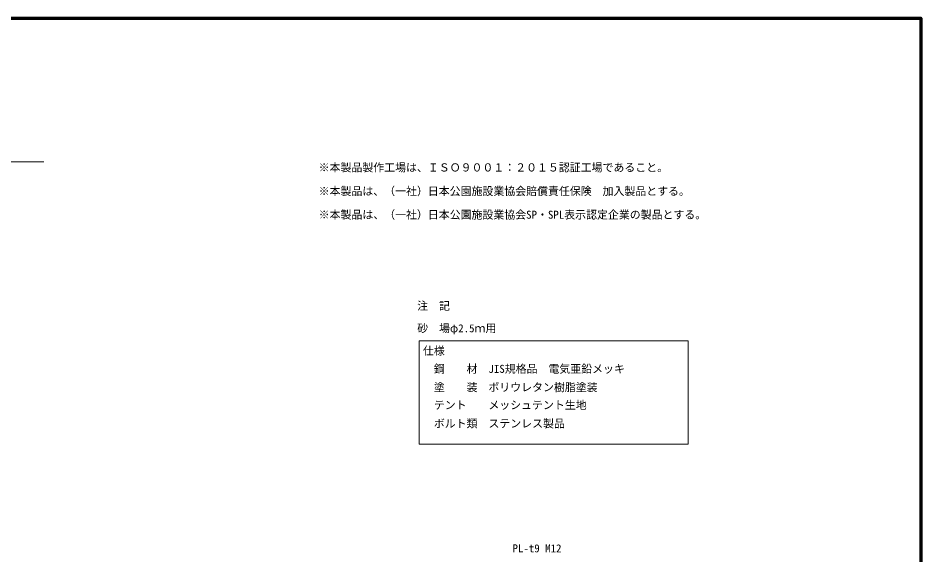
# Model space of a CAD drawing. Units: millimetres at full size, sheet at 1:40; details may follow other scales. Extents: x 600 to 16200, y 600 to 11280.
# Drawn here: x 7931 to 16200, y 6359 to 11280 of the extents above; entities that cross this region are included whole.
import ezdxf
from ezdxf.enums import TextEntityAlignment as Align

# ---------------------------------------------------------------- set-up
doc = ezdxf.new("R2010")
doc.units = ezdxf.units.MM
doc.header["$LTSCALE"] = 40
for name, color, linetype, lineweight in [('D-STR-DIM', 7, 'Continuous', 13), ('D-TTL', 7, 'Continuous', 70), ('D-TTL-FRAM', 7, 'Continuous', 13), ('D-TTL-TXT', 7, 'Continuous', 13)]:
    doc.layers.add(name, color=color, linetype=linetype, lineweight=lineweight)
doc.layers.add('D-STR-HTXT', color=7, linetype='Continuous')
doc.styles.add('ＭＳ ゴシック', font='')
doc.styles.get('ＭＳ ゴシック').set_extended_font_data('MS Gothic')

msp = doc.modelspace()

# ---------------------------------------------------------------- linework, layer by layer
at = {"layer": 'D-STR-DIM'}
msp.add_lwpolyline([(6687.39, 9567.93), (6949.91, 9962.45), (8166.25, 9962.45)], dxfattribs=at)
at = {"layer": 'D-TTL'}
msp.add_lwpolyline([(600, 600), (600, 11280), (16200, 11280), (16200, 600)], close=True, dxfattribs=at)
at = {"layer": 'D-TTL-FRAM', "color": 2}
msp.add_lwpolyline([(11605.16, 8322.84), (14069.01, 8322.84), (14069.01, 7374.32), (11605.16, 7374.32)], close=True, dxfattribs=at)

# ---------------------------------------------------------------- texts
at = {"layer": 'D-STR-HTXT', "style": 'ＭＳ ゴシック'}
msp.add_text('PL-t9 M12', height=73.31, dxfattribs=at).set_placement((12459.11, 6456.62), align=Align.TOP_LEFT)
at = {"layer": 'D-TTL-TXT', "style": 'ＭＳ ゴシック'}
for s, p in [('※本製品製作工場は、ＩＳＯ９００１：２０１５認証工場であること。', (10683.91, 9851.56)), ('※本製品は、（一社）日本公園施設業協会賠償責任保険\u3000加入製品とする。\u3000', (10683.91, 9634.53)), ('※本製品は、（一社）日本公園施設業協会SP・SPL表示認定企業の製品とする。', (10683.91, 9418.78)), ('注\u3000記', (11586.03, 8583.46)), ('砂\u3000場φ2.5ｍ用', (11586.03, 8377.97)), ('仕様', (11638.59, 8171.44)), ('\u3000鋼\u3000\u3000材\u3000JIS規格品\u3000電気亜鉛メッキ', (11638.59, 8006.2)), ('\u3000塗\u3000\u3000装\u3000ポリウレタン樹脂塗装', (11638.59, 7837.19)), ('  テント\u3000\u3000メッシュテント生地', (11638.59, 7674.38)), ('\u3000ボルト類\u3000ステンレス製品', (11638.59, 7505))]:
    msp.add_text(s, height=73.31, dxfattribs=at).set_placement(p, align=Align.BOTTOM_LEFT)

doc.saveas('drawing.dxf')
